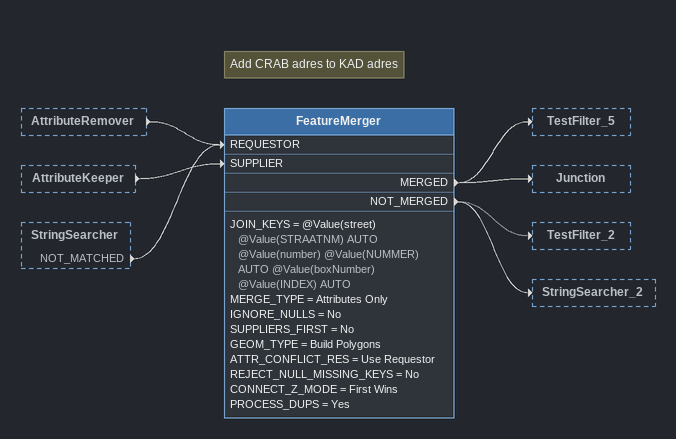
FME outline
AttributeRemover [outside]
    -> FeatureMerger [REQUESTOR]
AttributeKeeper [outside]
    -> FeatureMerger [SUPPLIER]
StringSearcher [outside]
    NOT_MATCHED -> FeatureMerger [REQUESTOR]
Note: Add CRAB adres to KAD adres
FeatureMerger
    JOIN_KEYS = @Value(street) @Value(STRAATNM) AUTO @Value(number) @Value(NUMMER) AUTO @Value(boxNumber) @Value(INDEX) AUTO
    MERGE_TYPE = Attributes Only
    IGNORE_NULLS = No
    SUPPLIERS_FIRST = No
    GEOM_TYPE = Build Polygons
    ATTR_CONFLICT_RES = Use Requestor
    REJECT_NULL_MISSING_KEYS = No
    CONNECT_Z_MODE = First Wins
    PROCESS_DUPS = Yes
    MERGED -> TestFilter_5
    MERGED -> Junction
    NOT_MERGED -> TestFilter_2 [off]
    NOT_MERGED -> StringSearcher_2
